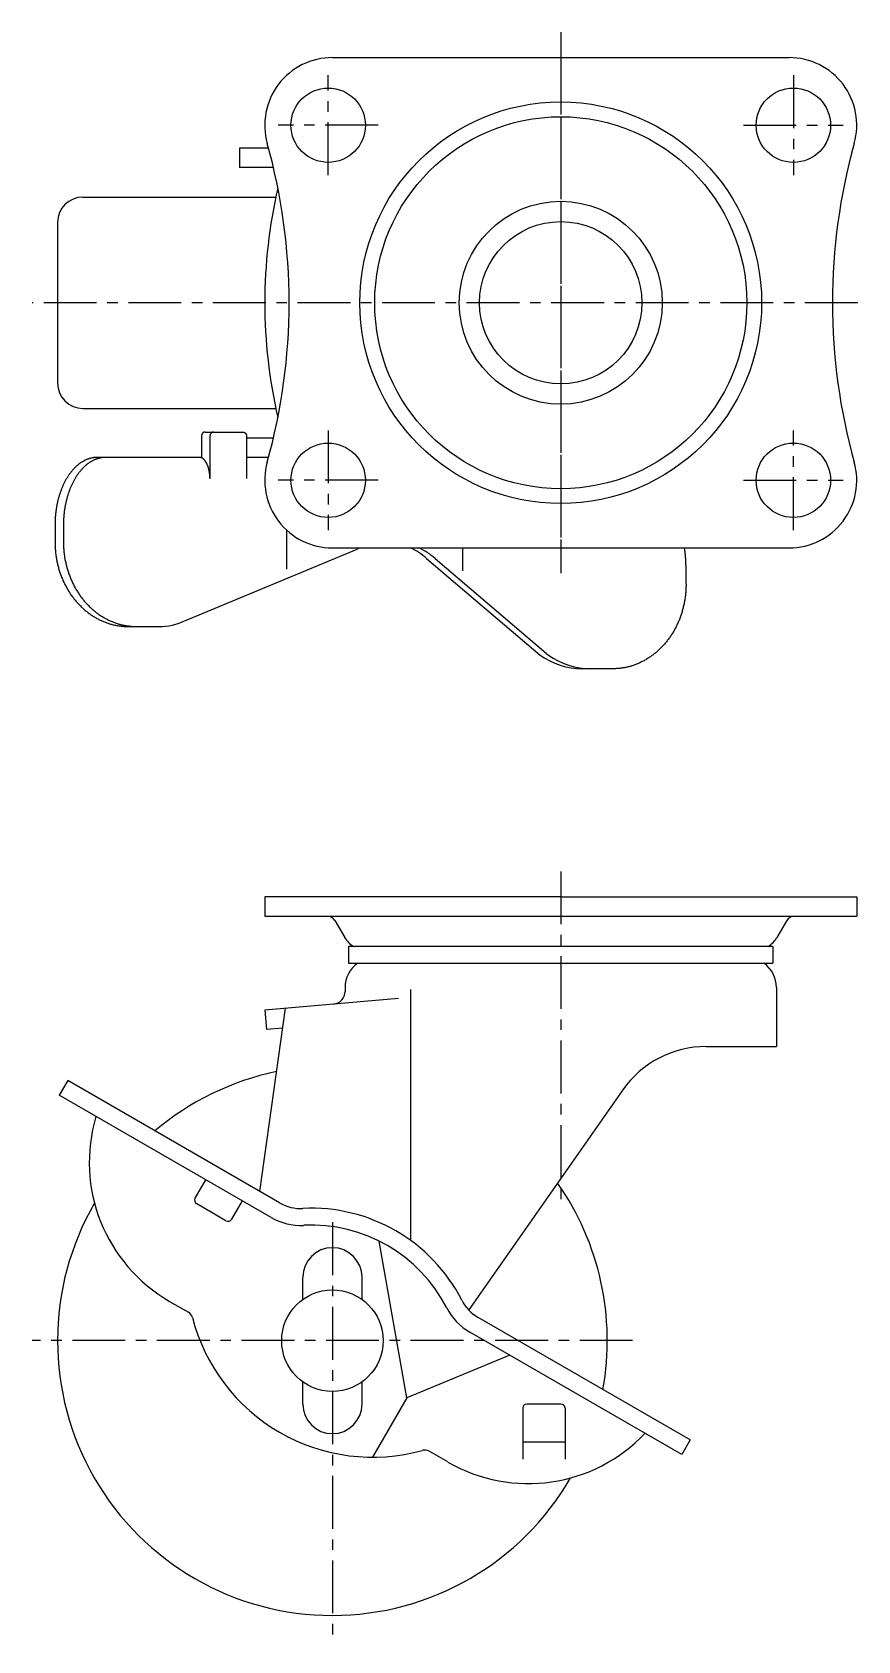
# Model space of a CAD drawing. Extents: x 382 to 635, y 24 to 236.
# Drawn here: x 537.7 to 635.3, y 45.4 to 235.6 of the extents above; entities that cross this region are included whole.
import ezdxf

# ---------------------------------------------------------------- set-up
doc = ezdxf.new("R2010")
doc.units = 0
doc.header["$LTSCALE"] = 5
doc.linetypes.add('CENTER', pattern=[2, 1.25, -0.25, 0.25, -0.25])
doc.layers.get('0').update_dxf_attribs({"linetype": 'CONTINUOUS'})
doc.layers.get('DEFPOINTS').update_dxf_attribs({"linetype": 'CONTINUOUS'})
doc.layers.add('CENTER', color=1, linetype='CENTER')

msp = doc.modelspace()

# ---------------------------------------------------------------- linework, layer by layer
at = {"color": 7, "linetype": 'CONTINUOUS'}
for p, q in [((573.15, 232.63), (627.15, 232.63)), ((565.6, 221.93), (562.15, 221.93)), ((562.15, 221.93), (562.15, 219.63)), ((566.18, 219.63), (562.15, 219.63)), ((543.65, 216.13), (566.47, 216.13)), ((540.65, 213.13), (540.65, 194.13)), ((543.65, 191.13), (566.47, 191.13)), ((557.67, 187.83), (557.67, 185.28)), ((558.1, 188.33), (562.56, 188.33)), ((558.67, 187.83), (558.67, 182.83)), ((563, 187.83), (563, 182.83)), ((566.18, 187.63), (563, 187.63)), ((557.67, 185.33), (545.35, 185.33)), ((565.6, 185.33), (563, 185.33)), ((565.6, 185.33), (563, 185.33)), ((540.35, 177.33), (540.35, 175.33)), ((541.35, 177.33), (541.35, 175.33)), ((567.76, 172.11), (567.76, 176.73)), ((555.78, 166.03), (576.09, 174.49)), ((573.15, 174.63), (627.15, 174.63)), ((576.33, 174.59), (576.42, 174.63)), ((584.29, 173.37), (597.71, 161.96)), ((585.29, 173.37), (598.71, 161.96)), ((588.54, 174.63), (588.54, 171.92)), ((614.96, 170.33), (614.96, 172.33)), ((549.01, 165.33), (552.6, 165.33)), ((606.3, 160.33), (602.7, 160.33)), ((600.15, 133.36), (565.16, 133.36)), ((565.16, 133.36), (565.16, 131.06)), ((600.15, 133.36), (635.14, 133.36)), ((635.14, 133.36), (635.14, 131.06)), ((565.16, 131.06), (635.14, 131.06)), ((573.44, 130.56), (574.6, 128.56)), ((626.86, 130.56), (625.71, 128.56)), ((625.24, 127.5), (575.07, 127.5)), ((575.07, 127.5), (575.07, 125.5)), ((625.24, 127.5), (625.24, 125.5)), ((575.07, 125.5), (625.24, 125.5)), ((574.65, 122.65), (574.65, 122.17)), ((582.39, 122.4), (582.39, 92.72)), ((625.65, 122.65), (625.65, 115.65)), ((564.55, 98.52), (567.6, 120.18)), ((580.97, 121.35), (565.15, 119.96)), ((565.15, 119.96), (565.35, 117.67)), ((567.27, 117.84), (565.35, 117.67)), ((617.33, 115.65), (625.65, 115.65)), ((541.85, 111.63), (540.85, 109.9)), ((566.9, 97.16), (541.85, 111.63)), ((607.5, 110.53), (589.27, 84.49)), ((565.9, 95.43), (540.85, 109.9)), ((556.92, 97.73), (558.17, 99.9)), ((560.56, 95.05), (557.1, 97.05)), ((561.25, 95.23), (562.5, 97.4)), ((581.96, 74.11), (578.69, 92.63)), ((569.65, 85.73), (569.65, 88.36)), ((576.65, 85.73), (576.65, 88.36)), ((553.9, 85.51), (556.13, 84.22)), ((614.46, 67.4), (589.4, 81.87)), ((615.46, 69.13), (590.4, 83.6)), ((594.11, 79.15), (581.96, 74.11)), ((569.65, 73.36), (569.65, 75.98)), ((576.65, 73.36), (576.65, 75.98)), ((581.96, 74.11), (577.9, 67.08)), ((595.65, 72.86), (595.65, 66.86)), ((600.15, 73.36), (596.15, 73.36)), ((600.65, 72.86), (600.65, 66.86)), ((600.65, 68.86), (595.65, 68.86)), ((615.46, 69.13), (614.46, 67.4)), ((586.81, 66.51), (584.58, 67.79))]:
    msp.add_line(p, q, dxfattribs=at)
for points in [[(558.1, 188.34, 0), (558.09, 188.34, 0), (558.09, 188.33, 0), (558.08, 188.33, 0), (558.08, 188.33, 0), (558.07, 188.33, 0), (558.07, 188.33, 0), (558.06, 188.33, 0), (558.06, 188.33, 0), (558.05, 188.33, 0), (558.05, 188.33, 0), (558.04, 188.33, 0), (558.03, 188.33, 0), (558.03, 188.33, 0), (558.02, 188.33, 0), (558.02, 188.33, 0), (558.01, 188.32, 0), (558.01, 188.32, 0), (558, 188.32, 0), (558, 188.32, 0), (557.99, 188.32, 0), (557.99, 188.32, 0), (557.98, 188.32, 0), (557.98, 188.31, 0), (557.97, 188.31, 0), (557.97, 188.31, 0), (557.96, 188.31, 0), (557.96, 188.31, 0), (557.95, 188.31, 0), (557.95, 188.3, 0), (557.94, 188.3, 0), (557.94, 188.3, 0), (557.93, 188.3, 0), (557.93, 188.29, 0), (557.92, 188.29, 0), (557.92, 188.29, 0), (557.91, 188.29, 0), (557.91, 188.28, 0), (557.9, 188.28, 0), (557.9, 188.28, 0), (557.89, 188.28, 0), (557.89, 188.27, 0), (557.88, 188.27, 0), (557.88, 188.27, 0), (557.88, 188.26, 0), (557.87, 188.26, 0), (557.87, 188.26, 0), (557.86, 188.25, 0), (557.86, 188.25, 0), (557.85, 188.25, 0), (557.85, 188.24, 0), (557.85, 188.24, 0), (557.84, 188.24, 0), (557.84, 188.23, 0), (557.83, 188.23, 0), (557.83, 188.22, 0), (557.82, 188.22, 0), (557.82, 188.22, 0), (557.82, 188.21, 0), (557.81, 188.21, 0), (557.81, 188.21, 0), (557.8, 188.2, 0), (557.8, 188.2, 0), (557.8, 188.19, 0), (557.79, 188.19, 0), (557.79, 188.18, 0), (557.78, 188.18, 0), (557.78, 188.18, 0), (557.78, 188.17, 0), (557.77, 188.17, 0), (557.77, 188.16, 0), (557.77, 188.16, 0), (557.76, 188.15, 0), (557.76, 188.15, 0), (557.76, 188.14, 0), (557.75, 188.14, 0), (557.75, 188.13, 0), (557.75, 188.13, 0), (557.75, 188.12, 0), (557.74, 188.12, 0), (557.74, 188.11, 0), (557.74, 188.11, 0), (557.73, 188.1, 0), (557.73, 188.1, 0), (557.73, 188.09, 0), (557.73, 188.09, 0), (557.72, 188.08, 0), (557.72, 188.08, 0), (557.72, 188.07, 0), (557.71, 188.06, 0), (557.71, 188.06, 0), (557.71, 188.05, 0), (557.71, 188.05, 0), (557.71, 188.04, 0), (557.7, 188.04, 0), (557.7, 188.03, 0), (557.7, 188.03, 0), (557.7, 188.02, 0), (557.7, 188.01, 0), (557.69, 188.01, 0), (557.69, 188, 0), (557.69, 188, 0), (557.69, 187.99, 0), (557.69, 187.99, 0), (557.68, 187.98, 0), (557.68, 187.97, 0), (557.68, 187.97, 0), (557.68, 187.96, 0), (557.68, 187.96, 0), (557.68, 187.95, 0), (557.68, 187.94, 0), (557.67, 187.94, 0), (557.67, 187.93, 0), (557.67, 187.93, 0), (557.67, 187.92, 0), (557.67, 187.91, 0), (557.67, 187.91, 0), (557.67, 187.9, 0), (557.67, 187.9, 0), (557.67, 187.89, 0), (557.67, 187.88, 0), (557.67, 187.88, 0), (557.67, 187.87, 0), (557.67, 187.87, 0), (557.67, 187.86, 0), (557.67, 187.85, 0), (557.67, 187.85, 0), (557.67, 187.84, 0), (557.67, 187.84, 0)], [(559.1, 188.34, 0), (559.09, 188.34, 0), (559.09, 188.33, 0), (559.08, 188.33, 0), (559.08, 188.33, 0), (559.07, 188.33, 0), (559.07, 188.33, 0), (559.06, 188.33, 0), (559.06, 188.33, 0), (559.05, 188.33, 0), (559.05, 188.33, 0), (559.04, 188.33, 0), (559.03, 188.33, 0), (559.03, 188.33, 0), (559.02, 188.33, 0), (559.02, 188.33, 0), (559.01, 188.32, 0), (559.01, 188.32, 0), (559, 188.32, 0), (559, 188.32, 0), (558.99, 188.32, 0), (558.99, 188.32, 0), (558.98, 188.32, 0), (558.98, 188.31, 0), (558.97, 188.31, 0), (558.97, 188.31, 0), (558.96, 188.31, 0), (558.96, 188.31, 0), (558.95, 188.31, 0), (558.95, 188.3, 0), (558.94, 188.3, 0), (558.94, 188.3, 0), (558.93, 188.3, 0), (558.93, 188.29, 0), (558.92, 188.29, 0), (558.92, 188.29, 0), (558.91, 188.29, 0), (558.91, 188.28, 0), (558.9, 188.28, 0), (558.9, 188.28, 0), (558.89, 188.28, 0), (558.89, 188.27, 0), (558.88, 188.27, 0), (558.88, 188.27, 0), (558.88, 188.26, 0), (558.87, 188.26, 0), (558.87, 188.26, 0), (558.86, 188.25, 0), (558.86, 188.25, 0), (558.85, 188.25, 0), (558.85, 188.24, 0), (558.85, 188.24, 0), (558.84, 188.24, 0), (558.84, 188.23, 0), (558.83, 188.23, 0), (558.83, 188.22, 0), (558.82, 188.22, 0), (558.82, 188.22, 0), (558.82, 188.21, 0), (558.81, 188.21, 0), (558.81, 188.21, 0), (558.8, 188.2, 0), (558.8, 188.2, 0), (558.8, 188.19, 0), (558.79, 188.19, 0), (558.79, 188.18, 0), (558.78, 188.18, 0), (558.78, 188.18, 0), (558.78, 188.17, 0), (558.77, 188.17, 0), (558.77, 188.16, 0), (558.77, 188.16, 0), (558.76, 188.15, 0), (558.76, 188.15, 0), (558.76, 188.14, 0), (558.75, 188.14, 0), (558.75, 188.13, 0), (558.75, 188.13, 0), (558.75, 188.12, 0), (558.74, 188.12, 0), (558.74, 188.11, 0), (558.74, 188.11, 0), (558.73, 188.1, 0), (558.73, 188.1, 0), (558.73, 188.09, 0), (558.73, 188.09, 0), (558.72, 188.08, 0), (558.72, 188.08, 0), (558.72, 188.07, 0), (558.71, 188.06, 0), (558.71, 188.06, 0), (558.71, 188.05, 0), (558.71, 188.05, 0), (558.71, 188.04, 0), (558.7, 188.04, 0), (558.7, 188.03, 0), (558.7, 188.03, 0), (558.7, 188.02, 0), (558.7, 188.01, 0), (558.69, 188.01, 0), (558.69, 188, 0), (558.69, 188, 0), (558.69, 187.99, 0), (558.69, 187.99, 0), (558.68, 187.98, 0), (558.68, 187.97, 0), (558.68, 187.97, 0), (558.68, 187.96, 0), (558.68, 187.96, 0), (558.68, 187.95, 0), (558.68, 187.94, 0), (558.67, 187.94, 0), (558.67, 187.93, 0), (558.67, 187.93, 0), (558.67, 187.92, 0), (558.67, 187.91, 0), (558.67, 187.91, 0), (558.67, 187.9, 0), (558.67, 187.9, 0), (558.67, 187.89, 0), (558.67, 187.88, 0), (558.67, 187.88, 0), (558.67, 187.87, 0), (558.67, 187.87, 0), (558.67, 187.86, 0), (558.67, 187.85, 0), (558.67, 187.85, 0), (558.67, 187.84, 0), (558.67, 187.84, 0)], [(562.56, 188.34, 0), (562.57, 188.34, 0), (562.57, 188.33, 0), (562.58, 188.33, 0), (562.58, 188.33, 0), (562.59, 188.33, 0), (562.6, 188.33, 0), (562.6, 188.33, 0), (562.61, 188.33, 0), (562.61, 188.33, 0), (562.62, 188.33, 0), (562.62, 188.33, 0), (562.63, 188.33, 0), (562.63, 188.33, 0), (562.64, 188.33, 0), (562.64, 188.33, 0), (562.65, 188.32, 0), (562.65, 188.32, 0), (562.66, 188.32, 0), (562.66, 188.32, 0), (562.67, 188.32, 0), (562.67, 188.32, 0), (562.68, 188.32, 0), (562.68, 188.31, 0), (562.69, 188.31, 0), (562.69, 188.31, 0), (562.7, 188.31, 0), (562.7, 188.31, 0), (562.71, 188.31, 0), (562.71, 188.3, 0), (562.72, 188.3, 0), (562.72, 188.3, 0), (562.73, 188.3, 0), (562.73, 188.29, 0), (562.74, 188.29, 0), (562.74, 188.29, 0), (562.75, 188.29, 0), (562.75, 188.28, 0), (562.76, 188.28, 0), (562.76, 188.28, 0), (562.77, 188.28, 0), (562.77, 188.27, 0), (562.78, 188.27, 0), (562.78, 188.27, 0), (562.78, 188.26, 0), (562.79, 188.26, 0), (562.79, 188.26, 0), (562.8, 188.25, 0), (562.8, 188.25, 0), (562.81, 188.25, 0), (562.81, 188.24, 0), (562.82, 188.24, 0), (562.82, 188.24, 0), (562.83, 188.23, 0), (562.83, 188.23, 0), (562.83, 188.22, 0), (562.84, 188.22, 0), (562.84, 188.22, 0), (562.85, 188.21, 0), (562.85, 188.21, 0), (562.85, 188.21, 0), (562.86, 188.2, 0), (562.86, 188.2, 0), (562.87, 188.19, 0), (562.87, 188.19, 0), (562.87, 188.18, 0), (562.88, 188.18, 0), (562.88, 188.18, 0), (562.88, 188.17, 0), (562.89, 188.17, 0), (562.89, 188.16, 0), (562.89, 188.16, 0), (562.9, 188.15, 0), (562.9, 188.15, 0), (562.9, 188.14, 0), (562.91, 188.14, 0), (562.91, 188.13, 0), (562.91, 188.13, 0), (562.92, 188.12, 0), (562.92, 188.12, 0), (562.92, 188.11, 0), (562.93, 188.11, 0), (562.93, 188.1, 0), (562.93, 188.1, 0), (562.93, 188.09, 0), (562.94, 188.09, 0), (562.94, 188.08, 0), (562.94, 188.08, 0), (562.95, 188.07, 0), (562.95, 188.06, 0), (562.95, 188.06, 0), (562.95, 188.05, 0), (562.95, 188.05, 0), (562.96, 188.04, 0), (562.96, 188.04, 0), (562.96, 188.03, 0), (562.96, 188.03, 0), (562.97, 188.02, 0), (562.97, 188.01, 0), (562.97, 188.01, 0), (562.97, 188, 0), (562.97, 188, 0), (562.97, 187.99, 0), (562.98, 187.99, 0), (562.98, 187.98, 0), (562.98, 187.97, 0), (562.98, 187.97, 0), (562.98, 187.96, 0), (562.98, 187.96, 0), (562.98, 187.95, 0), (562.99, 187.94, 0), (562.99, 187.94, 0), (562.99, 187.93, 0), (562.99, 187.93, 0), (562.99, 187.92, 0), (562.99, 187.91, 0), (562.99, 187.91, 0), (562.99, 187.9, 0), (562.99, 187.9, 0), (562.99, 187.89, 0), (562.99, 187.88, 0), (562.99, 187.88, 0), (563, 187.87, 0), (563, 187.87, 0), (563, 187.86, 0), (563, 187.85, 0), (563, 187.85, 0), (563, 187.84, 0), (563, 187.84, 0)], [(545.35, 185.34, 0), (545.28, 185.33, 0), (545.22, 185.33, 0), (545.16, 185.33, 0), (545.1, 185.32, 0), (545.04, 185.32, 0), (544.98, 185.31, 0), (544.92, 185.31, 0), (544.86, 185.3, 0), (544.79, 185.29, 0), (544.73, 185.27, 0), (544.67, 185.26, 0), (544.61, 185.25, 0), (544.55, 185.23, 0), (544.49, 185.22, 0), (544.43, 185.2, 0), (544.37, 185.18, 0), (544.31, 185.16, 0), (544.25, 185.14, 0), (544.19, 185.12, 0), (544.13, 185.09, 0), (544.07, 185.07, 0), (544.01, 185.04, 0), (543.95, 185.02, 0), (543.89, 184.99, 0), (543.84, 184.96, 0), (543.78, 184.93, 0), (543.72, 184.9, 0), (543.66, 184.87, 0), (543.6, 184.83, 0), (543.55, 184.8, 0), (543.49, 184.76, 0), (543.43, 184.73, 0), (543.38, 184.69, 0), (543.32, 184.65, 0), (543.26, 184.61, 0), (543.21, 184.57, 0), (543.15, 184.52, 0), (543.1, 184.48, 0), (543.04, 184.44, 0), (542.99, 184.39, 0), (542.93, 184.34, 0), (542.88, 184.29, 0), (542.83, 184.25, 0), (542.77, 184.2, 0), (542.72, 184.15, 0), (542.67, 184.09, 0), (542.62, 184.04, 0), (542.57, 183.99, 0), (542.52, 183.93, 0), (542.47, 183.88, 0), (542.42, 183.82, 0), (542.37, 183.76, 0), (542.32, 183.7, 0), (542.27, 183.64, 0), (542.22, 183.58, 0), (542.17, 183.52, 0), (542.13, 183.46, 0), (542.08, 183.39, 0), (542.03, 183.33, 0), (541.99, 183.26, 0), (541.94, 183.2, 0), (541.9, 183.13, 0), (541.85, 183.06, 0), (541.81, 182.99, 0), (541.77, 182.92, 0), (541.72, 182.85, 0), (541.68, 182.78, 0), (541.64, 182.71, 0), (541.6, 182.63, 0), (541.56, 182.56, 0), (541.52, 182.49, 0), (541.48, 182.41, 0), (541.44, 182.33, 0), (541.4, 182.26, 0), (541.37, 182.18, 0), (541.33, 182.1, 0), (541.29, 182.02, 0), (541.26, 181.94, 0), (541.22, 181.86, 0), (541.19, 181.78, 0), (541.15, 181.7, 0), (541.12, 181.62, 0), (541.09, 181.53, 0), (541.06, 181.45, 0), (541.02, 181.36, 0), (541, 181.28, 0), (540.97, 181.19, 0), (540.94, 181.11, 0), (540.91, 181.02, 0), (540.88, 180.93, 0), (540.85, 180.84, 0), (540.83, 180.75, 0), (540.8, 180.67, 0), (540.77, 180.58, 0), (540.75, 180.49, 0), (540.73, 180.4, 0), (540.7, 180.31, 0), (540.68, 180.21, 0), (540.66, 180.12, 0), (540.64, 180.03, 0), (540.62, 179.94, 0), (540.6, 179.84, 0), (540.58, 179.75, 0), (540.56, 179.66, 0), (540.54, 179.56, 0), (540.53, 179.47, 0), (540.51, 179.37, 0), (540.5, 179.28, 0), (540.48, 179.18, 0), (540.47, 179.09, 0), (540.45, 178.99, 0), (540.44, 178.9, 0), (540.43, 178.8, 0), (540.42, 178.7, 0), (540.41, 178.6, 0), (540.4, 178.51, 0), (540.39, 178.41, 0), (540.38, 178.31, 0), (540.38, 178.22, 0), (540.37, 178.12, 0), (540.36, 178.02, 0), (540.36, 177.92, 0), (540.36, 177.82, 0), (540.35, 177.73, 0), (540.35, 177.63, 0), (540.35, 177.53, 0), (540.35, 177.43, 0), (540.35, 177.34, 0)], [(546.35, 185.34, 0), (546.28, 185.33, 0), (546.22, 185.33, 0), (546.16, 185.33, 0), (546.1, 185.32, 0), (546.04, 185.32, 0), (545.98, 185.31, 0), (545.92, 185.31, 0), (545.86, 185.3, 0), (545.79, 185.29, 0), (545.73, 185.27, 0), (545.67, 185.26, 0), (545.61, 185.25, 0), (545.55, 185.23, 0), (545.49, 185.22, 0), (545.43, 185.2, 0), (545.37, 185.18, 0), (545.31, 185.16, 0), (545.25, 185.14, 0), (545.19, 185.12, 0), (545.13, 185.09, 0), (545.07, 185.07, 0), (545.01, 185.04, 0), (544.95, 185.02, 0), (544.89, 184.99, 0), (544.84, 184.96, 0), (544.78, 184.93, 0), (544.72, 184.9, 0), (544.66, 184.87, 0), (544.6, 184.83, 0), (544.55, 184.8, 0), (544.49, 184.76, 0), (544.43, 184.73, 0), (544.38, 184.69, 0), (544.32, 184.65, 0), (544.26, 184.61, 0), (544.21, 184.57, 0), (544.15, 184.52, 0), (544.1, 184.48, 0), (544.04, 184.44, 0), (543.99, 184.39, 0), (543.93, 184.34, 0), (543.88, 184.29, 0), (543.83, 184.25, 0), (543.77, 184.2, 0), (543.72, 184.15, 0), (543.67, 184.09, 0), (543.62, 184.04, 0), (543.57, 183.99, 0), (543.52, 183.93, 0), (543.47, 183.88, 0), (543.42, 183.82, 0), (543.37, 183.76, 0), (543.32, 183.7, 0), (543.27, 183.64, 0), (543.22, 183.58, 0), (543.17, 183.52, 0), (543.13, 183.46, 0), (543.08, 183.39, 0), (543.03, 183.33, 0), (542.99, 183.26, 0), (542.94, 183.2, 0), (542.9, 183.13, 0), (542.85, 183.06, 0), (542.81, 182.99, 0), (542.77, 182.92, 0), (542.72, 182.85, 0), (542.68, 182.78, 0), (542.64, 182.71, 0), (542.6, 182.63, 0), (542.56, 182.56, 0), (542.52, 182.49, 0), (542.48, 182.41, 0), (542.44, 182.33, 0), (542.4, 182.26, 0), (542.37, 182.18, 0), (542.33, 182.1, 0), (542.29, 182.02, 0), (542.26, 181.94, 0), (542.22, 181.86, 0), (542.19, 181.78, 0), (542.15, 181.7, 0), (542.12, 181.62, 0), (542.09, 181.53, 0), (542.06, 181.45, 0), (542.02, 181.36, 0), (542, 181.28, 0), (541.97, 181.19, 0), (541.94, 181.11, 0), (541.91, 181.02, 0), (541.88, 180.93, 0), (541.85, 180.84, 0), (541.83, 180.75, 0), (541.8, 180.67, 0), (541.77, 180.58, 0), (541.75, 180.49, 0), (541.73, 180.4, 0), (541.7, 180.31, 0), (541.68, 180.21, 0), (541.66, 180.12, 0), (541.64, 180.03, 0), (541.62, 179.94, 0), (541.6, 179.84, 0), (541.58, 179.75, 0), (541.56, 179.66, 0), (541.54, 179.56, 0), (541.53, 179.47, 0), (541.51, 179.37, 0), (541.5, 179.28, 0), (541.48, 179.18, 0), (541.47, 179.09, 0), (541.45, 178.99, 0), (541.44, 178.9, 0), (541.43, 178.8, 0), (541.42, 178.7, 0), (541.41, 178.6, 0), (541.4, 178.51, 0), (541.39, 178.41, 0), (541.38, 178.31, 0), (541.38, 178.22, 0), (541.37, 178.12, 0), (541.36, 178.02, 0), (541.36, 177.92, 0), (541.36, 177.82, 0), (541.35, 177.73, 0), (541.35, 177.63, 0), (541.35, 177.53, 0), (541.35, 177.43, 0), (541.35, 177.34, 0)], [(558.67, 182.84, 0), (558.67, 182.87, 0), (558.66, 182.9, 0), (558.66, 182.93, 0), (558.66, 182.96, 0), (558.66, 182.99, 0), (558.66, 183.02, 0), (558.66, 183.05, 0), (558.66, 183.08, 0), (558.66, 183.11, 0), (558.66, 183.14, 0), (558.65, 183.17, 0), (558.65, 183.2, 0), (558.65, 183.23, 0), (558.65, 183.26, 0), (558.64, 183.29, 0), (558.64, 183.32, 0), (558.64, 183.35, 0), (558.63, 183.38, 0), (558.63, 183.41, 0), (558.63, 183.44, 0), (558.62, 183.47, 0), (558.62, 183.5, 0), (558.62, 183.53, 0), (558.61, 183.56, 0), (558.61, 183.59, 0), (558.6, 183.62, 0), (558.6, 183.65, 0), (558.59, 183.68, 0), (558.59, 183.71, 0), (558.58, 183.73, 0), (558.58, 183.76, 0), (558.57, 183.79, 0), (558.57, 183.82, 0), (558.56, 183.85, 0), (558.55, 183.88, 0), (558.55, 183.9, 0), (558.54, 183.93, 0), (558.53, 183.96, 0), (558.52, 183.99, 0), (558.52, 184.01, 0), (558.51, 184.04, 0), (558.5, 184.07, 0), (558.5, 184.09, 0), (558.49, 184.12, 0), (558.48, 184.15, 0), (558.47, 184.17, 0), (558.46, 184.2, 0), (558.46, 184.22, 0), (558.45, 184.25, 0), (558.44, 184.27, 0), (558.43, 184.3, 0), (558.42, 184.32, 0), (558.41, 184.35, 0), (558.4, 184.37, 0), (558.39, 184.4, 0), (558.38, 184.42, 0), (558.37, 184.44, 0), (558.36, 184.47, 0), (558.35, 184.49, 0), (558.34, 184.51, 0), (558.33, 184.54, 0), (558.32, 184.56, 0), (558.31, 184.58, 0), (558.3, 184.6, 0), (558.29, 184.62, 0), (558.28, 184.65, 0), (558.27, 184.67, 0), (558.25, 184.69, 0), (558.24, 184.71, 0), (558.23, 184.73, 0), (558.22, 184.75, 0), (558.21, 184.77, 0), (558.2, 184.79, 0), (558.18, 184.81, 0), (558.17, 184.82, 0), (558.16, 184.84, 0), (558.15, 184.86, 0), (558.14, 184.88, 0), (558.12, 184.9, 0), (558.11, 184.91, 0), (558.1, 184.93, 0), (558.09, 184.95, 0), (558.07, 184.96, 0), (558.06, 184.98, 0), (558.04, 185, 0), (558.03, 185.01, 0), (558.02, 185.03, 0), (558, 185.04, 0), (557.99, 185.05, 0), (557.98, 185.07, 0), (557.96, 185.08, 0), (557.95, 185.09, 0), (557.94, 185.11, 0), (557.92, 185.12, 0), (557.91, 185.13, 0), (557.89, 185.14, 0), (557.88, 185.16, 0), (557.87, 185.17, 0), (557.85, 185.18, 0), (557.84, 185.19, 0), (557.82, 185.2, 0), (557.81, 185.21, 0), (557.79, 185.22, 0), (557.78, 185.23, 0), (557.76, 185.24, 0), (557.75, 185.24, 0), (557.73, 185.25, 0), (557.72, 185.26, 0), (557.71, 185.27, 0), (557.69, 185.27, 0), (557.67, 185.28, 0), (557.66, 185.29, 0), (557.64, 185.29, 0), (557.63, 185.3, 0), (557.61, 185.3, 0), (557.6, 185.31, 0), (557.58, 185.31, 0), (557.57, 185.32, 0), (557.55, 185.32, 0), (557.54, 185.32, 0), (557.52, 185.32, 0), (557.51, 185.33, 0), (557.49, 185.33, 0), (557.48, 185.33, 0), (557.46, 185.33, 0), (557.45, 185.33, 0), (557.43, 185.33, 0), (557.42, 185.34, 0)], [(540.35, 175.34, 0), (540.35, 175.21, 0), (540.35, 175.09, 0), (540.35, 174.97, 0), (540.36, 174.84, 0), (540.36, 174.72, 0), (540.37, 174.6, 0), (540.38, 174.48, 0), (540.39, 174.35, 0), (540.4, 174.23, 0), (540.41, 174.11, 0), (540.42, 173.99, 0), (540.44, 173.87, 0), (540.46, 173.75, 0), (540.47, 173.62, 0), (540.49, 173.5, 0), (540.51, 173.38, 0), (540.53, 173.26, 0), (540.56, 173.14, 0), (540.58, 173.02, 0), (540.61, 172.91, 0), (540.63, 172.79, 0), (540.66, 172.67, 0), (540.69, 172.55, 0), (540.72, 172.43, 0), (540.75, 172.31, 0), (540.78, 172.2, 0), (540.82, 172.08, 0), (540.85, 171.97, 0), (540.89, 171.85, 0), (540.93, 171.74, 0), (540.96, 171.62, 0), (541, 171.51, 0), (541.05, 171.4, 0), (541.09, 171.28, 0), (541.13, 171.17, 0), (541.18, 171.06, 0), (541.22, 170.95, 0), (541.27, 170.84, 0), (541.32, 170.73, 0), (541.37, 170.62, 0), (541.42, 170.51, 0), (541.47, 170.41, 0), (541.52, 170.3, 0), (541.58, 170.19, 0), (541.63, 170.09, 0), (541.69, 169.99, 0), (541.75, 169.88, 0), (541.8, 169.78, 0), (541.86, 169.68, 0), (541.92, 169.58, 0), (541.99, 169.48, 0), (542.05, 169.38, 0), (542.11, 169.28, 0), (542.18, 169.18, 0), (542.24, 169.09, 0), (542.31, 168.99, 0), (542.38, 168.9, 0), (542.45, 168.8, 0), (542.52, 168.71, 0), (542.59, 168.62, 0), (542.66, 168.53, 0), (542.73, 168.44, 0), (542.81, 168.35, 0), (542.88, 168.26, 0), (542.96, 168.18, 0), (543.03, 168.09, 0), (543.11, 168.01, 0), (543.19, 167.93, 0), (543.27, 167.84, 0), (543.35, 167.76, 0), (543.43, 167.68, 0), (543.51, 167.6, 0), (543.59, 167.53, 0), (543.68, 167.45, 0), (543.76, 167.38, 0), (543.85, 167.3, 0), (543.93, 167.23, 0), (544.02, 167.16, 0), (544.11, 167.09, 0), (544.19, 167.02, 0), (544.28, 166.95, 0), (544.37, 166.89, 0), (544.46, 166.82, 0), (544.55, 166.76, 0), (544.64, 166.69, 0), (544.74, 166.63, 0), (544.83, 166.57, 0), (544.92, 166.51, 0), (545.02, 166.46, 0), (545.11, 166.4, 0), (545.21, 166.35, 0), (545.3, 166.29, 0), (545.4, 166.24, 0), (545.5, 166.19, 0), (545.59, 166.14, 0), (545.69, 166.1, 0), (545.79, 166.05, 0), (545.89, 166, 0), (545.99, 165.96, 0), (546.09, 165.92, 0), (546.19, 165.88, 0), (546.29, 165.84, 0), (546.39, 165.8, 0), (546.49, 165.76, 0), (546.59, 165.73, 0), (546.7, 165.7, 0), (546.8, 165.66, 0), (546.9, 165.63, 0), (547, 165.6, 0), (547.11, 165.58, 0), (547.21, 165.55, 0), (547.32, 165.53, 0), (547.42, 165.5, 0), (547.52, 165.48, 0), (547.63, 165.46, 0), (547.74, 165.44, 0), (547.84, 165.43, 0), (547.95, 165.41, 0), (548.05, 165.4, 0), (548.16, 165.38, 0), (548.26, 165.37, 0), (548.37, 165.36, 0), (548.47, 165.35, 0), (548.58, 165.35, 0), (548.69, 165.34, 0), (548.79, 165.34, 0), (548.9, 165.34, 0), (549.01, 165.34, 0)], [(541.35, 175.34, 0), (541.35, 175.21, 0), (541.35, 175.09, 0), (541.35, 174.97, 0), (541.36, 174.84, 0), (541.36, 174.72, 0), (541.37, 174.6, 0), (541.38, 174.48, 0), (541.39, 174.35, 0), (541.4, 174.23, 0), (541.41, 174.11, 0), (541.42, 173.99, 0), (541.44, 173.87, 0), (541.46, 173.75, 0), (541.47, 173.62, 0), (541.49, 173.5, 0), (541.51, 173.38, 0), (541.53, 173.26, 0), (541.56, 173.14, 0), (541.58, 173.02, 0), (541.61, 172.91, 0), (541.63, 172.79, 0), (541.66, 172.67, 0), (541.69, 172.55, 0), (541.72, 172.43, 0), (541.75, 172.31, 0), (541.78, 172.2, 0), (541.82, 172.08, 0), (541.85, 171.97, 0), (541.89, 171.85, 0), (541.93, 171.74, 0), (541.96, 171.62, 0), (542, 171.51, 0), (542.05, 171.4, 0), (542.09, 171.28, 0), (542.13, 171.17, 0), (542.18, 171.06, 0), (542.22, 170.95, 0), (542.27, 170.84, 0), (542.32, 170.73, 0), (542.37, 170.62, 0), (542.42, 170.51, 0), (542.47, 170.41, 0), (542.52, 170.3, 0), (542.58, 170.19, 0), (542.63, 170.09, 0), (542.69, 169.99, 0), (542.75, 169.88, 0), (542.8, 169.78, 0), (542.86, 169.68, 0), (542.92, 169.58, 0), (542.99, 169.48, 0), (543.05, 169.38, 0), (543.11, 169.28, 0), (543.18, 169.18, 0), (543.24, 169.09, 0), (543.31, 168.99, 0), (543.38, 168.9, 0), (543.45, 168.8, 0), (543.52, 168.71, 0), (543.59, 168.62, 0), (543.66, 168.53, 0), (543.73, 168.44, 0), (543.81, 168.35, 0), (543.88, 168.26, 0), (543.96, 168.18, 0), (544.03, 168.09, 0), (544.11, 168.01, 0), (544.19, 167.93, 0), (544.27, 167.84, 0), (544.35, 167.76, 0), (544.43, 167.68, 0), (544.51, 167.6, 0), (544.59, 167.53, 0), (544.68, 167.45, 0), (544.76, 167.38, 0), (544.85, 167.3, 0), (544.93, 167.23, 0), (545.02, 167.16, 0), (545.11, 167.09, 0), (545.19, 167.02, 0), (545.28, 166.95, 0), (545.37, 166.89, 0), (545.46, 166.82, 0), (545.55, 166.76, 0), (545.64, 166.69, 0), (545.74, 166.63, 0), (545.83, 166.57, 0), (545.92, 166.51, 0), (546.02, 166.46, 0), (546.11, 166.4, 0), (546.21, 166.35, 0), (546.3, 166.29, 0), (546.4, 166.24, 0), (546.5, 166.19, 0), (546.59, 166.14, 0), (546.69, 166.1, 0), (546.79, 166.05, 0), (546.89, 166, 0), (546.99, 165.96, 0), (547.09, 165.92, 0), (547.19, 165.88, 0), (547.29, 165.84, 0), (547.39, 165.8, 0), (547.49, 165.76, 0), (547.59, 165.73, 0), (547.7, 165.7, 0), (547.8, 165.66, 0), (547.9, 165.63, 0), (548, 165.6, 0), (548.11, 165.58, 0), (548.21, 165.55, 0), (548.32, 165.53, 0), (548.42, 165.5, 0), (548.52, 165.48, 0), (548.63, 165.46, 0), (548.74, 165.44, 0), (548.84, 165.43, 0), (548.95, 165.41, 0), (549.05, 165.4, 0), (549.16, 165.38, 0), (549.26, 165.37, 0), (549.37, 165.36, 0), (549.47, 165.35, 0), (549.58, 165.35, 0), (549.69, 165.34, 0), (549.79, 165.34, 0), (549.9, 165.34, 0), (550.01, 165.34, 0)], [(614.96, 172.34, 0), (614.96, 172.35, 0), (614.96, 172.37, 0), (614.96, 172.39, 0), (614.96, 172.41, 0), (614.96, 172.43, 0), (614.96, 172.44, 0), (614.96, 172.46, 0), (614.96, 172.48, 0), (614.96, 172.5, 0), (614.96, 172.52, 0), (614.96, 172.53, 0), (614.96, 172.55, 0), (614.96, 172.57, 0), (614.96, 172.59, 0), (614.96, 172.61, 0), (614.96, 172.63, 0), (614.95, 172.64, 0), (614.95, 172.66, 0), (614.95, 172.68, 0), (614.95, 172.7, 0), (614.95, 172.72, 0), (614.95, 172.74, 0), (614.95, 172.75, 0), (614.95, 172.77, 0), (614.95, 172.79, 0), (614.95, 172.81, 0), (614.95, 172.83, 0), (614.95, 172.84, 0), (614.95, 172.86, 0), (614.95, 172.88, 0), (614.95, 172.9, 0), (614.95, 172.92, 0), (614.95, 172.94, 0), (614.94, 172.95, 0), (614.94, 172.97, 0), (614.94, 172.99, 0), (614.94, 173.01, 0), (614.94, 173.03, 0), (614.94, 173.04, 0), (614.94, 173.06, 0), (614.94, 173.08, 0), (614.94, 173.1, 0), (614.94, 173.12, 0), (614.94, 173.13, 0), (614.93, 173.15, 0), (614.93, 173.17, 0), (614.93, 173.19, 0), (614.93, 173.21, 0), (614.93, 173.23, 0), (614.93, 173.24, 0), (614.93, 173.26, 0), (614.93, 173.28, 0), (614.93, 173.3, 0), (614.92, 173.32, 0), (614.92, 173.33, 0), (614.92, 173.35, 0), (614.92, 173.37, 0), (614.92, 173.39, 0), (614.92, 173.41, 0), (614.92, 173.43, 0), (614.92, 173.44, 0), (614.91, 173.46, 0), (614.91, 173.48, 0), (614.91, 173.5, 0), (614.91, 173.51, 0), (614.91, 173.53, 0), (614.91, 173.55, 0), (614.91, 173.57, 0), (614.9, 173.59, 0), (614.9, 173.6, 0), (614.9, 173.62, 0), (614.9, 173.64, 0), (614.9, 173.66, 0), (614.9, 173.68, 0), (614.89, 173.69, 0), (614.89, 173.71, 0), (614.89, 173.73, 0), (614.89, 173.75, 0), (614.89, 173.77, 0), (614.89, 173.78, 0), (614.88, 173.8, 0), (614.88, 173.82, 0), (614.88, 173.84, 0), (614.88, 173.86, 0), (614.88, 173.87, 0), (614.88, 173.89, 0), (614.87, 173.91, 0), (614.87, 173.93, 0), (614.87, 173.95, 0), (614.87, 173.96, 0), (614.87, 173.98, 0), (614.86, 174, 0), (614.86, 174.02, 0), (614.86, 174.03, 0), (614.86, 174.05, 0), (614.85, 174.07, 0), (614.85, 174.09, 0), (614.85, 174.11, 0), (614.85, 174.12, 0), (614.85, 174.14, 0), (614.84, 174.16, 0), (614.84, 174.18, 0), (614.84, 174.19, 0), (614.84, 174.21, 0), (614.83, 174.23, 0), (614.83, 174.25, 0), (614.83, 174.27, 0), (614.83, 174.28, 0), (614.83, 174.3, 0), (614.82, 174.32, 0), (614.82, 174.34, 0), (614.82, 174.35, 0), (614.82, 174.37, 0), (614.81, 174.39, 0), (614.81, 174.41, 0), (614.81, 174.42, 0), (614.8, 174.44, 0), (614.8, 174.46, 0), (614.8, 174.48, 0), (614.8, 174.5, 0), (614.79, 174.51, 0), (614.79, 174.53, 0), (614.79, 174.55, 0), (614.79, 174.56, 0), (614.78, 174.58, 0), (614.78, 174.6, 0), (614.78, 174.62, 0), (614.77, 174.63, 0)], [(614.96, 170.34, 0), (614.96, 170.21, 0), (614.96, 170.09, 0), (614.95, 169.97, 0), (614.95, 169.84, 0), (614.94, 169.72, 0), (614.93, 169.6, 0), (614.92, 169.48, 0), (614.92, 169.35, 0), (614.9, 169.23, 0), (614.89, 169.11, 0), (614.88, 168.99, 0), (614.86, 168.87, 0), (614.85, 168.75, 0), (614.83, 168.62, 0), (614.81, 168.5, 0), (614.79, 168.38, 0), (614.77, 168.26, 0), (614.75, 168.14, 0), (614.72, 168.02, 0), (614.7, 167.91, 0), (614.67, 167.79, 0), (614.64, 167.67, 0), (614.62, 167.55, 0), (614.59, 167.43, 0), (614.55, 167.31, 0), (614.52, 167.2, 0), (614.49, 167.08, 0), (614.45, 166.97, 0), (614.41, 166.85, 0), (614.38, 166.74, 0), (614.34, 166.62, 0), (614.3, 166.51, 0), (614.26, 166.4, 0), (614.21, 166.28, 0), (614.17, 166.17, 0), (614.13, 166.06, 0), (614.08, 165.95, 0), (614.03, 165.84, 0), (613.98, 165.73, 0), (613.93, 165.62, 0), (613.88, 165.51, 0), (613.83, 165.41, 0), (613.78, 165.3, 0), (613.73, 165.19, 0), (613.67, 165.09, 0), (613.61, 164.99, 0), (613.56, 164.88, 0), (613.5, 164.78, 0), (613.44, 164.68, 0), (613.38, 164.58, 0), (613.32, 164.48, 0), (613.25, 164.38, 0), (613.19, 164.28, 0), (613.12, 164.18, 0), (613.06, 164.09, 0), (612.99, 163.99, 0), (612.92, 163.9, 0), (612.86, 163.8, 0), (612.78, 163.71, 0), (612.71, 163.62, 0), (612.64, 163.53, 0), (612.57, 163.44, 0), (612.5, 163.35, 0), (612.42, 163.26, 0), (612.35, 163.18, 0), (612.27, 163.09, 0), (612.19, 163.01, 0), (612.11, 162.93, 0), (612.03, 162.84, 0), (611.95, 162.76, 0), (611.87, 162.68, 0), (611.79, 162.6, 0), (611.71, 162.53, 0), (611.62, 162.45, 0), (611.54, 162.38, 0), (611.46, 162.3, 0), (611.37, 162.23, 0), (611.28, 162.16, 0), (611.2, 162.09, 0), (611.11, 162.02, 0), (611.02, 161.95, 0), (610.93, 161.89, 0), (610.84, 161.82, 0), (610.75, 161.76, 0), (610.66, 161.69, 0), (610.57, 161.63, 0), (610.47, 161.57, 0), (610.38, 161.51, 0), (610.29, 161.46, 0), (610.19, 161.4, 0), (610.1, 161.35, 0), (610, 161.29, 0), (609.9, 161.24, 0), (609.81, 161.19, 0), (609.71, 161.14, 0), (609.61, 161.1, 0), (609.51, 161.05, 0), (609.41, 161, 0), (609.32, 160.96, 0), (609.22, 160.92, 0), (609.11, 160.88, 0), (609.01, 160.84, 0), (608.91, 160.8, 0), (608.81, 160.76, 0), (608.71, 160.73, 0), (608.61, 160.7, 0), (608.5, 160.66, 0), (608.4, 160.63, 0), (608.3, 160.6, 0), (608.2, 160.58, 0), (608.09, 160.55, 0), (607.99, 160.53, 0), (607.88, 160.5, 0), (607.78, 160.48, 0), (607.67, 160.46, 0), (607.57, 160.44, 0), (607.46, 160.43, 0), (607.36, 160.41, 0), (607.25, 160.4, 0), (607.15, 160.38, 0), (607.04, 160.37, 0), (606.93, 160.36, 0), (606.83, 160.35, 0), (606.72, 160.35, 0), (606.62, 160.34, 0), (606.51, 160.34, 0), (606.4, 160.34, 0), (606.3, 160.34, 0)]]:
    msp.add_polyline3d(points, dxfattribs=at)
for centre, radius in [((572.65, 224.63), 4.4), ((627.65, 224.63), 4.4), ((600.15, 203.63), 23.75), ((600.15, 203.63), 22), ((600.15, 203.63), 12), ((600.15, 203.63), 9.6), ((572.65, 182.63), 4.4), ((627.65, 182.63), 4.4), ((573.15, 80.86), 6)]:
    msp.add_circle(centre, radius, dxfattribs=at)
for centre, radius, start, end in [((573.15, 224.63), 8, 90, 195.6185), ((627.15, 224.63), 8, 344.3815, 90), ((498.03, 203.63), 70, 0, 15.6185), ((702.27, 203.63), 70, 164.3815, 180), ((625.15, 203.63), 60, 166.9342, 193.0658), ((543.65, 213.13), 3, 90, 180), ((498.03, 203.63), 70, 344.3815, 0), ((702.27, 203.63), 70, 180, 195.6185), ((543.65, 194.13), 3, 180, 270), ((573.15, 182.63), 8, 164.3815, 270), ((627.15, 182.63), 8, 270, 15.6185), ((580.15, 165.08), 10.26, 111.8927, 113.3491), ((579.15, 167.63), 7.71, 48.2156, 65.39), ((580.15, 167.63), 7.71, 48.2156, 65.39), ((552.6, 172.9), 7.57, 270, 294.8249), ((602.7, 168.78), 8.45, 233.8092, 270), ((603.7, 168.78), 8.45, 233.8092, 270), ((572.58, 130.06), 1, 30, 90), ((627.73, 130.06), 1, 90, 150), ((577.19, 130.06), 3, 210, 238.5761), ((623.11, 130.06), 3, 301.4239, 330), ((578.15, 122.65), 3.5, 125.4832, 180), ((622.15, 122.65), 3.5, 0, 54.5168), ((573.15, 122.17), 1.5, 275, 0), ((617.33, 103.65), 12, 90, 145), ((573.15, 80.86), 32.5, 101.731, 130.2168), ((563.4, 101.96), 19, 163.3911, 240), ((573.15, 80.86), 32.5, 349.7832, 35.0018), ((573.15, 80.86), 32.5, 149.9461, 330.0539), ((557.35, 97.48), 0.5, 150, 240), ((569.4, 101.49), 5, 240, 272.8599), ((560.81, 95.48), 0.5, 240, 330), ((569.4, 101.49), 7, 240, 272.8599), ((570.65, 76.53), 20, 27.1401, 92.8599), ((570.65, 76.53), 18, 27.1401, 92.8599), ((573.15, 88.36), 3.5, 0, 180), ((592.9, 87.93), 5, 207.1401, 240), ((555.63, 83.35), 1, 14.4258, 60), ((592.9, 87.93), 7, 207.1401, 240), ((577.9, 89.08), 22, 194.4258, 285.5742), ((573.15, 73.36), 3.5, 180, 0), ((596.15, 72.86), 0.5, 90, 180), ((600.15, 72.86), 0.5, 360, 90), ((596.31, 82.96), 19, 240, 316.6089), ((584.08, 66.93), 1, 60, 105.5742)]:
    msp.add_arc(centre, radius, start, end, dxfattribs=at)
at = {"layer": 'CENTER', "color": 1, "linetype": 'CENTER'}
for p, q in [((600.15, 235.63), (600.15, 171.63)), ((572.65, 218.73), (572.65, 230.53)), ((600.15, 232.13), (600.15, 175.13)), ((627.65, 230.53), (627.65, 218.73)), ((578.55, 224.63), (566.75, 224.63)), ((621.75, 224.63), (633.55, 224.63)), ((635.27, 203.63), (537.65, 203.63)), ((572.65, 188.53), (572.65, 176.73)), ((627.65, 176.73), (627.65, 188.53)), ((578.55, 182.63), (566.75, 182.63)), ((621.75, 182.63), (633.55, 182.63)), ((600.15, 136.36), (600.15, 97.04)), ((573.15, 94.86), (573.15, 45.36)), ((608.65, 80.86), (537.65, 80.86))]:
    msp.add_line(p, q, dxfattribs=at)
at = {"layer": 'DEFPOINTS', "color": 0, "linetype": 'BYBLOCK'}
for p in [(565.48, 209.89), (565.15, 119.96), (574.65, 120.8), (580.97, 121.35)]:
    msp.add_point(p, dxfattribs=at)

doc.saveas('drawing.dxf')
